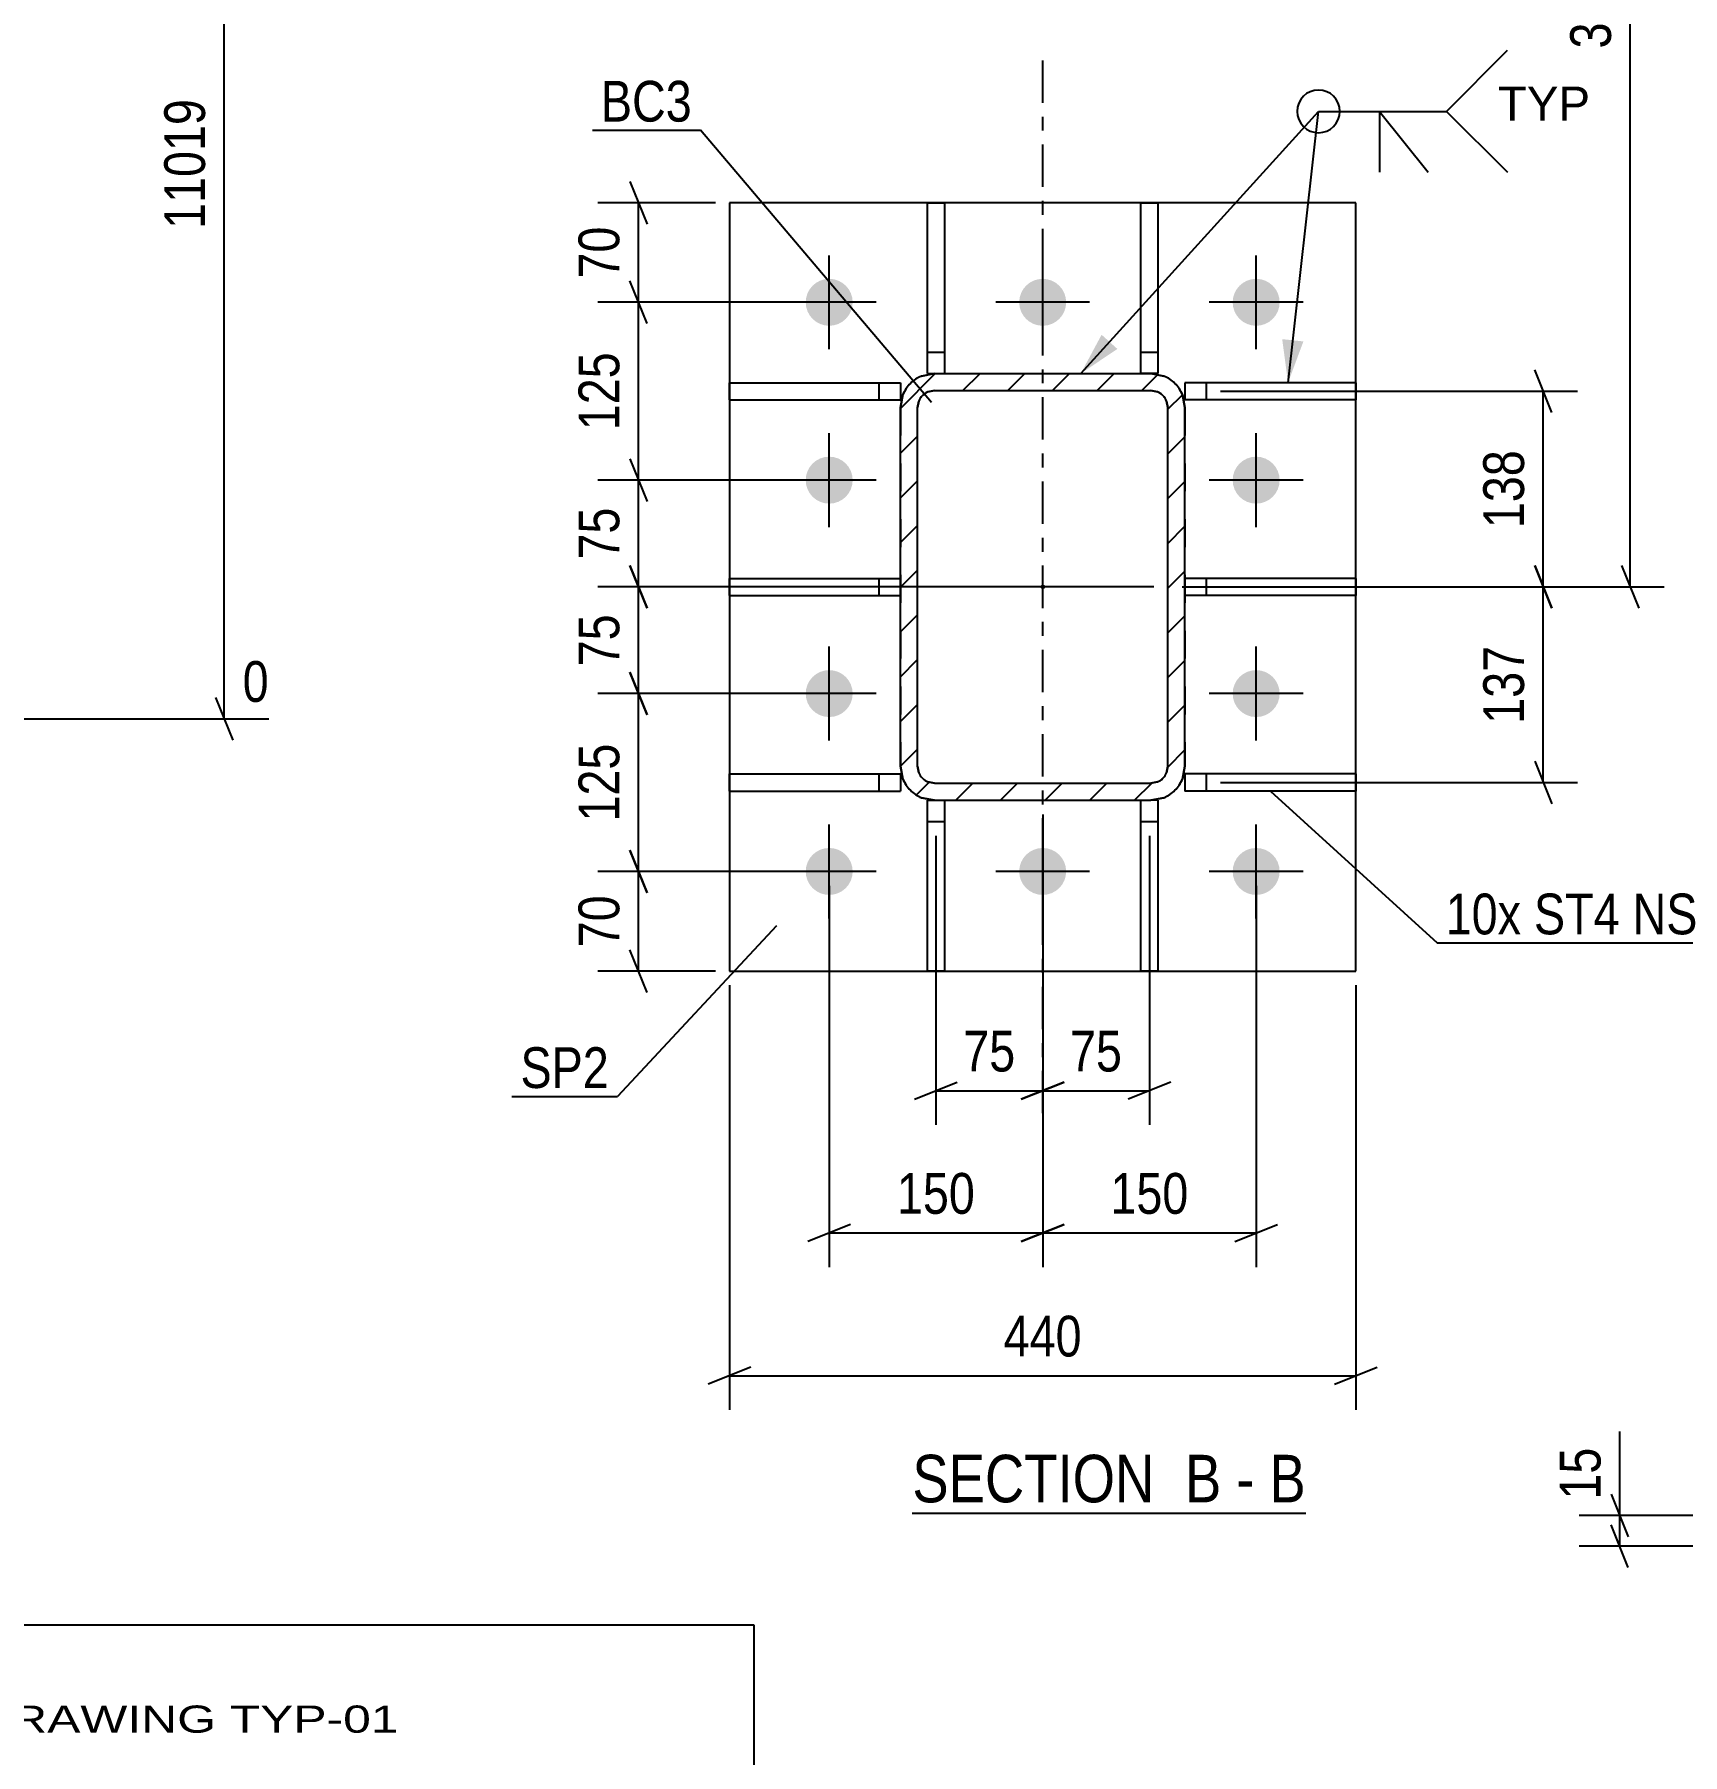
# Model space of a CAD drawing. Header units: millimetres. Extents: x 0 to 594, y 0 to 420.
# Drawn here: x 378.5 to 494.3, y 104.6 to 225.5 of the extents above; entities that cross this region are included whole.
import ezdxf

# ---------------------------------------------------------------- set-up
doc = ezdxf.new("R2010")
doc.units = ezdxf.units.MM
doc.linetypes.add('DXK_LINE_DOT2', pattern=[3.9198, 1.9599, -1.9599])
doc.linetypes.add('DXK_LINE_DOT3', pattern=[5.9187, 2.979, -0.9799, 0.9799, -0.9799])
doc.styles.add('Arial', font='arial.ttf', dxfattribs={"height": 0.2})
doc.styles.add('Arial Narrow', font='ARIALN.TTF', dxfattribs={"height": 0.2})

# ---------------------------------------------------------------- blocks, each defined once
blk = doc.blocks.new('Unknown-682013357-14 - 2981')
at = {"color": 6, "linetype": 'Continuous'}
blk.add_line((440.14, 121.6), (467.79, 121.6), dxfattribs=at)
at = {"color": 0, "linetype": 'Continuous'}
for points in [[(458.25, 122.35), (458.25, 125.85), (440.14, 125.85), (440.14, 122.35)], [(461.85, 122.35), (461.85, 125.85), (459.3, 125.85), (459.3, 122.35)], [(464.18, 122.35), (464.18, 125.85), (462.9, 125.85), (462.9, 122.35)], [(467.79, 122.35), (467.79, 125.85), (465.23, 125.85), (465.23, 122.35)]]:
    blk.add_wipeout(points, dxfattribs=at)
at = {"color": 7, "linetype": 'Continuous', "style": 'Arial Narrow'}
for s, p in [('SECTION ', (440.14, 122.35)), ('B', (459.3, 122.35)), ('B', (465.23, 122.35)), ('-', (462.9, 122.35))]:
    blk.add_text(s, height=3.34, dxfattribs=at).set_placement(p)
blk = doc.blocks.new('Part-682013357-2987 - 2981')
at = {"color": 2, "linetype": 'Continuous'}
for p, q in [((441.2, 201.69), (441.2, 213.69)), ((441.2, 213.69), (442.4, 213.69)), ((442.4, 213.69), (442.4, 201.69)), ((441.2, 201.69), (441.7, 201.69))]:
    blk.add_line(p, q, dxfattribs=at)
at = {"color": 7, "linetype": 'DXK_LINE_DOT2'}
for p, q in [((441.2, 203.19), (442.4, 203.19)), ((441.7, 201.69), (442.4, 201.69))]:
    blk.add_line(p, q, dxfattribs=at)
blk = doc.blocks.new('Part-682013357-2992 - 2981')
at = {"color": 2, "linetype": 'Continuous'}
for p, q in [((456.2, 201.69), (456.2, 213.69)), ((456.2, 213.69), (457.4, 213.69)), ((457.4, 213.69), (457.4, 201.69)), ((457.4, 201.69), (456.9, 201.69))]:
    blk.add_line(p, q, dxfattribs=at)
at = {"color": 7, "linetype": 'DXK_LINE_DOT2'}
for p, q in [((456.2, 203.19), (457.4, 203.19)), ((456.9, 201.69), (456.2, 201.69))]:
    blk.add_line(p, q, dxfattribs=at)
blk = doc.blocks.new('Part-682013357-2997 - 2981')
at = {"color": 2, "linetype": 'Continuous'}
for p, q in [((441.2, 171.69), (441.7, 171.69)), ((441.2, 159.69), (441.2, 171.69)), ((442.4, 171.69), (442.4, 159.69)), ((442.4, 159.69), (441.2, 159.69))]:
    blk.add_line(p, q, dxfattribs=at)
at = {"color": 7, "linetype": 'DXK_LINE_DOT2'}
for p, q in [((441.7, 171.69), (442.4, 171.69)), ((441.2, 170.19), (442.4, 170.19))]:
    blk.add_line(p, q, dxfattribs=at)
blk = doc.blocks.new('Part-682013357-3099 - 2981')
at = {"color": 2, "linetype": 'Continuous'}
for p, q in [((427.3, 186.09), (427.3, 187.29)), ((427.3, 187.29), (439.3, 187.29)), ((427.3, 186.09), (439.3, 186.09))]:
    blk.add_line(p, q, dxfattribs=at)
at = {"color": 7, "linetype": 'DXK_LINE_DOT2'}
for p, q in [((437.8, 186.09), (437.8, 187.29)), ((439.3, 187.29), (439.3, 186.09))]:
    blk.add_line(p, q, dxfattribs=at)
blk = doc.blocks.new('Part-682013357-3002 - 2981')
at = {"color": 2, "linetype": 'Continuous'}
for p, q in [((456.2, 159.69), (456.2, 171.69)), ((457.4, 171.69), (456.9, 171.69)), ((457.4, 171.69), (457.4, 159.69)), ((457.4, 159.69), (456.2, 159.69))]:
    blk.add_line(p, q, dxfattribs=at)
at = {"color": 7, "linetype": 'DXK_LINE_DOT2'}
for p, q in [((456.2, 171.69), (456.9, 171.69)), ((456.2, 170.19), (457.4, 170.19))]:
    blk.add_line(p, q, dxfattribs=at)
blk = doc.blocks.new('Part-682013357-3022 - 2981')
at = {"color": 7, "linetype": 'DXK_LINE_DOT3'}
blk.add_line((449.3, 149.69), (449.3, 223.69), dxfattribs=at)
at = {"color": 2, "linetype": 'Continuous'}
for p, q in [((427.3, 213.69), (427.3, 159.69)), ((471.3, 213.69), (427.3, 213.69)), ((471.3, 159.69), (471.3, 213.69)), ((427.3, 159.69), (471.3, 159.69))]:
    blk.add_line(p, q, dxfattribs=at)
blk = doc.blocks.new('Part-682013357-3029 - 2981')
at = {"linetype": 'Continuous'}
h = blk.add_hatch(dxfattribs=at)
h.set_pattern_fill('', scale=0.7, style=0, pattern_type=0)
h.set_pattern_definition([(45, (439.2985, 174.0882), (-1.57154, 1.57154), [])])
h.paths.add_polyline_path([(439.3, 199.29), (439.3, 174.09), (439.48, 173.17), (440, 172.39), (440.78, 171.87), (441.7, 171.69), (456.9, 171.69), (457.82, 171.87), (458.6, 172.39), (459.12, 173.17), (459.3, 174.09), (459.3, 199.29), (459.12, 200.21), (458.6, 200.99), (457.82, 201.51), (456.9, 201.69), (441.7, 201.69), (440.78, 201.51), (440, 200.99), (439.48, 200.21)])
h.paths.add_polyline_path([(440.85, 200.14), (441.24, 200.4), (441.7, 200.49), (456.9, 200.49), (457.36, 200.4), (457.75, 200.14), (458.01, 199.75), (458.1, 199.29), (458.1, 174.09), (458.01, 173.63), (457.75, 173.24), (457.36, 172.98), (456.9, 172.89), (441.7, 172.89), (441.24, 172.98), (440.85, 173.24), (440.59, 173.63), (440.5, 174.09), (440.5, 199.29), (440.59, 199.75)])
blk.add_hatch(color=246, dxfattribs=at).paths.add_polyline_path([(449.3, 186.59, -1), (449.3, 186.79, -1)])
at = {"color": 7, "linetype": 'DXK_LINE_DOT2'}
for p, q in [((440.78, 201.51), (441.7, 201.69)), ((441.7, 201.69), (456.9, 201.69)), ((456.9, 201.69), (457.82, 201.51)), ((439.3, 199.29), (439.48, 200.21)), ((440.59, 199.75), (440.5, 199.29)), ((441.7, 200.49), (441.24, 200.4)), ((441.7, 200.49), (456.9, 200.49)), ((457.36, 200.4), (456.9, 200.49)), ((458.1, 199.29), (458.01, 199.75)), ((459.12, 200.21), (459.3, 199.29)), ((439.3, 199.29), (439.3, 174.09)), ((440.5, 174.09), (440.5, 199.29)), ((458.1, 174.09), (458.1, 199.29)), ((459.3, 199.29), (459.3, 174.09)), ((439.48, 173.17), (439.3, 174.09)), ((440.5, 174.09), (440.59, 173.63)), ((441.24, 172.98), (441.7, 172.89)), ((441.7, 172.89), (456.9, 172.89)), ((456.9, 172.89), (457.36, 172.98)), ((458.01, 173.63), (458.1, 174.09)), ((459.3, 174.09), (459.12, 173.17)), ((441.7, 171.69), (440.78, 171.87)), ((441.7, 171.69), (456.9, 171.69)), ((457.82, 171.87), (456.9, 171.69))]:
    blk.add_line(p, q, dxfattribs=at)
at = {"color": 2, "linetype": 'Continuous'}
for p, q in [((441.7, 201.69), (440.78, 201.51)), ((441.7, 201.69), (456.9, 201.69)), ((457.82, 201.51), (456.9, 201.69)), ((439.48, 200.21), (439.3, 199.29)), ((440.5, 199.29), (440.59, 199.75)), ((441.24, 200.4), (441.7, 200.49)), ((441.7, 200.49), (456.9, 200.49)), ((456.9, 200.49), (457.36, 200.4)), ((458.01, 199.75), (458.1, 199.29)), ((459.3, 199.29), (459.12, 200.21)), ((439.3, 174.09), (439.3, 199.29)), ((440.5, 174.09), (440.5, 199.29)), ((458.1, 174.09), (458.1, 199.29)), ((459.3, 174.09), (459.3, 199.29)), ((439.3, 174.09), (439.48, 173.17)), ((440.59, 173.63), (440.5, 174.09)), ((441.7, 172.89), (441.24, 172.98)), ((441.7, 172.89), (456.9, 172.89)), ((457.36, 172.98), (456.9, 172.89)), ((458.1, 174.09), (458.01, 173.63)), ((459.12, 173.17), (459.3, 174.09)), ((440.78, 171.87), (441.7, 171.69)), ((441.7, 171.69), (456.9, 171.69)), ((456.9, 171.69), (457.82, 171.87))]:
    blk.add_line(p, q, dxfattribs=at)
at = {"color": 246, "linetype": 'DXK_LINE_DOT2'}
blk.add_line((449.3, 186.69), (449.3, 186.69), dxfattribs=at)
at = {"color": 246, "linetype": 'Continuous'}
blk.add_circle((449.3, 186.69), 0.1, dxfattribs=at)
at = {"color": 7, "linetype": 'DXK_LINE_DOT2'}
for centre, radius, start, end in [((441.7, 199.29), 2.4, 112.5, 157.5), ((456.9, 199.29), 2.4, 22.5, 67.5), ((441.7, 199.29), 1.2, 112.5, 157.5), ((456.9, 199.29), 1.2, 22.5, 67.5), ((441.7, 174.09), 2.4, 202.5, 247.5), ((441.7, 174.09), 1.2, 202.5, 247.5), ((456.9, 174.09), 1.2, 292.5, 337.5), ((456.9, 174.09), 2.4, 292.5, 337.5)]:
    blk.add_arc(centre, radius, start, end, dxfattribs=at)
at = {"color": 2, "linetype": 'Continuous'}
for centre, radius, start, end in [((441.7, 199.29), 2.4, 112.5, 157.5), ((456.9, 199.29), 2.4, 22.5, 67.5), ((441.7, 199.29), 1.2, 112.5, 157.5), ((456.9, 199.29), 1.2, 22.5, 67.5), ((441.7, 174.09), 2.4, 202.5, 247.5), ((441.7, 174.09), 1.2, 202.5, 247.5), ((456.9, 174.09), 1.2, 292.5, 337.5), ((456.9, 174.09), 2.4, 292.5, 337.5)]:
    blk.add_arc(centre, radius, start, end, dxfattribs=at)
blk = doc.blocks.new('Bolt-682013357-3136 - 2981')
at = {"linetype": 'Continuous'}
for points in [[(432.65, 206.69, -1), (435.95, 206.69, -1)], [(447.65, 206.69, -1), (450.95, 206.69, -1)], [(462.65, 206.69, -1), (465.95, 206.69, -1)], [(432.65, 194.19, -1), (435.95, 194.19, -1)], [(462.65, 194.19, -1), (465.95, 194.19, -1)], [(432.65, 179.19, -1), (435.95, 179.19, -1)], [(462.65, 179.19, -1), (465.95, 179.19, -1)], [(432.65, 166.69, -1), (435.95, 166.69, -1)], [(447.65, 166.69, -1), (450.95, 166.69, -1)], [(462.65, 166.69, -1), (465.95, 166.69, -1)]]:
    blk.add_hatch(color=1, dxfattribs=at).paths.add_polyline_path(points)
at = {"color": 1, "linetype": 'Continuous'}
for p, q in [((434.3, 203.39), (434.3, 209.99)), ((449.3, 203.39), (449.3, 209.99)), ((464.3, 203.39), (464.3, 209.99)), ((437.6, 206.69), (431, 206.69)), ((452.6, 206.69), (446, 206.69)), ((467.6, 206.69), (461, 206.69)), ((434.3, 190.89), (434.3, 197.49)), ((464.3, 190.89), (464.3, 197.49)), ((437.6, 194.19), (431, 194.19)), ((467.6, 194.19), (461, 194.19)), ((434.3, 175.89), (434.3, 182.49)), ((464.3, 175.89), (464.3, 182.49)), ((437.6, 179.19), (431, 179.19)), ((467.6, 179.19), (461, 179.19)), ((434.3, 163.39), (434.3, 169.99)), ((449.3, 163.39), (449.3, 169.99)), ((464.3, 163.39), (464.3, 169.99)), ((437.6, 166.69), (431, 166.69)), ((452.6, 166.69), (446, 166.69)), ((467.6, 166.69), (461, 166.69))]:
    blk.add_line(p, q, dxfattribs=at)
blk = doc.blocks.new('Part-682013357-3074 - 2981')
at = {"color": 2, "linetype": 'Continuous'}
for p, q in [((471.3, 173.54), (459.3, 173.54)), ((459.3, 173.54), (459.3, 172.34)), ((471.3, 173.54), (471.3, 172.34)), ((471.3, 172.34), (459.3, 172.34))]:
    blk.add_line(p, q, dxfattribs=at)
at = {"color": 7, "linetype": 'DXK_LINE_DOT2'}
blk.add_line((460.8, 172.34), (460.8, 173.54), dxfattribs=at)
blk = doc.blocks.new('Part-682013357-3079 - 2981')
at = {"color": 2, "linetype": 'Continuous'}
for p, q in [((471.3, 201.04), (459.3, 201.04)), ((459.3, 201.04), (459.3, 199.84)), ((471.3, 201.04), (471.3, 199.84)), ((471.3, 199.84), (459.3, 199.84))]:
    blk.add_line(p, q, dxfattribs=at)
at = {"color": 7, "linetype": 'DXK_LINE_DOT2'}
blk.add_line((460.8, 199.84), (460.8, 201.04), dxfattribs=at)
blk = doc.blocks.new('Part-682013357-3084 - 2981')
at = {"color": 2, "linetype": 'Continuous'}
for p, q in [((471.3, 187.29), (459.3, 187.29)), ((471.3, 187.29), (471.3, 186.09)), ((471.3, 186.09), (459.3, 186.09))]:
    blk.add_line(p, q, dxfattribs=at)
at = {"color": 7, "linetype": 'DXK_LINE_DOT2'}
for p, q in [((459.3, 187.29), (459.3, 186.09)), ((460.8, 186.09), (460.8, 187.29))]:
    blk.add_line(p, q, dxfattribs=at)
blk = doc.blocks.new('Part-682013357-3089 - 2981')
at = {"color": 2, "linetype": 'Continuous'}
for p, q in [((427.3, 172.34), (427.3, 173.54)), ((427.3, 173.54), (439.3, 173.54)), ((439.3, 173.54), (439.3, 172.34)), ((427.3, 172.34), (439.3, 172.34))]:
    blk.add_line(p, q, dxfattribs=at)
at = {"color": 7, "linetype": 'DXK_LINE_DOT2'}
blk.add_line((437.8, 172.34), (437.8, 173.54), dxfattribs=at)
blk = doc.blocks.new('Part-682013357-3094 - 2981')
at = {"color": 2, "linetype": 'Continuous'}
for p, q in [((427.3, 199.84), (427.3, 201.04)), ((427.3, 201.04), (439.3, 201.04)), ((439.3, 201.04), (439.3, 199.84)), ((427.3, 199.84), (439.3, 199.84))]:
    blk.add_line(p, q, dxfattribs=at)
at = {"color": 7, "linetype": 'DXK_LINE_DOT2'}
blk.add_line((437.8, 199.84), (437.8, 201.04), dxfattribs=at)
blk = doc.blocks.new('StraightDimension-682013357-3272 - 2981')
at = {"color": 7, "linetype": 'Continuous'}
for p, q in [((449.3, 170.69), (449.3, 148.88)), ((441.8, 169.19), (441.8, 148.88)), ((440.3, 150.68), (443.3, 151.88)), ((441.8, 151.28), (449.3, 151.28)), ((450.8, 151.88), (447.8, 150.68))]:
    blk.add_line(p, q, dxfattribs=at)
at = {"color": 0}
blk.add_wipeout([(447.98, 152.03), (447.98, 156.23), (443.12, 156.23), (443.12, 152.03)], dxfattribs=at)
at = {"color": 3, "style": 'Arial Narrow'}
blk.add_text('75', height=2.863, dxfattribs=at).set_placement((443.72, 152.63))
blk = doc.blocks.new('StraightDimension-682013357-19932 - 2981')
at = {"color": 7, "linetype": 'Continuous'}
for p, q in [((420.3, 195.69), (421.5, 192.69)), ((433.3, 194.19), (418.05, 194.19)), ((420.9, 186.69), (420.9, 194.19)), ((421.5, 185.19), (420.3, 188.19)), ((457.1, 186.69), (418.05, 186.69))]:
    blk.add_line(p, q, dxfattribs=at)
at = {"color": 0}
blk.add_wipeout([(420.15, 192.87), (415.95, 192.87), (415.95, 188.01), (420.15, 188.01)], dxfattribs=at)
at = {"color": 3, "style": 'Arial Narrow'}
blk.add_text('75', height=2.863, rotation=90.0002, dxfattribs=at).set_placement((419.55, 188.61))
blk = doc.blocks.new('StraightDimension-682013357-19931 - 2981')
at = {"color": 7, "linetype": 'Continuous'}
for p, q in [((421.5, 205.19), (420.3, 208.19)), ((433.3, 206.69), (418.05, 206.69)), ((420.9, 194.19), (420.9, 206.69)), ((420.3, 195.69), (421.5, 192.69)), ((433.3, 194.19), (418.05, 194.19))]:
    blk.add_line(p, q, dxfattribs=at)
at = {"color": 0}
blk.add_wipeout([(420.15, 203.78), (415.95, 203.78), (415.95, 197.1), (420.15, 197.1)], dxfattribs=at)
at = {"color": 3, "style": 'Arial Narrow'}
blk.add_text('125', height=2.863, rotation=90.0002, dxfattribs=at).set_placement((419.55, 197.7))
blk = doc.blocks.new('StraightDimension-682013357-3199 - 2981')
at = {"color": 7, "linetype": 'Continuous'}
for p, q in [((491.18, 268.19), (489.98, 271.19)), ((450.3, 269.69), (492.98, 269.69)), ((490.58, 186.69), (490.58, 269.69)), ((489.98, 188.19), (491.18, 185.19)), ((459.1, 186.69), (492.98, 186.69))]:
    blk.add_line(p, q, dxfattribs=at)
at = {"color": 0}
blk.add_wipeout([(489.83, 232.44), (485.63, 232.44), (485.63, 223.93), (489.83, 223.93)], dxfattribs=at)
at = {"color": 3, "style": 'Arial Narrow'}
blk.add_text('3190', height=2.863, rotation=90.0002, dxfattribs=at).set_placement((489.23, 224.53))
blk = doc.blocks.new('StraightDimension-682013357-19933 - 2981')
at = {"color": 7, "linetype": 'Continuous'}
for p, q in [((420.3, 188.19), (421.5, 185.19)), ((457.1, 186.69), (418.05, 186.69)), ((420.9, 179.19), (420.9, 186.69)), ((421.5, 177.69), (420.3, 180.69)), ((433.3, 179.19), (418.05, 179.19))]:
    blk.add_line(p, q, dxfattribs=at)
at = {"color": 0}
blk.add_wipeout([(420.15, 185.37), (415.95, 185.37), (415.95, 180.51), (420.15, 180.51)], dxfattribs=at)
at = {"color": 3, "style": 'Arial Narrow'}
blk.add_text('75', height=2.863, rotation=90.0002, dxfattribs=at).set_placement((419.55, 181.11))
blk = doc.blocks.new('StraightDimension-682013357-14763 - 2981')
at = {"color": 7, "linetype": 'Continuous'}
for p, q in [((485.07, 185.19), (483.87, 188.19)), ((472.3, 186.69), (486.87, 186.69)), ((484.47, 172.94), (484.47, 186.69)), ((483.87, 174.44), (485.07, 171.44)), ((461.8, 172.94), (486.87, 172.94))]:
    blk.add_line(p, q, dxfattribs=at)
at = {"color": 0}
blk.add_wipeout([(483.72, 183.16), (479.52, 183.16), (479.52, 176.47), (483.72, 176.47)], dxfattribs=at)
at = {"color": 3, "style": 'Arial Narrow'}
blk.add_text('137', height=2.863, rotation=90.0002, dxfattribs=at).set_placement((483.12, 177.07))
blk = doc.blocks.new('StraightDimension-682013357-19934 - 2981')
at = {"color": 7, "linetype": 'Continuous'}
for p, q in [((420.3, 180.69), (421.5, 177.69)), ((433.3, 179.19), (418.05, 179.19)), ((420.9, 166.69), (420.9, 179.19)), ((421.5, 165.19), (420.3, 168.19)), ((433.3, 166.69), (418.05, 166.69))]:
    blk.add_line(p, q, dxfattribs=at)
at = {"color": 0}
blk.add_wipeout([(420.15, 176.28), (415.95, 176.28), (415.95, 169.6), (420.15, 169.6)], dxfattribs=at)
at = {"color": 3, "style": 'Arial Narrow'}
blk.add_text('125', height=2.863, rotation=90.0002, dxfattribs=at).set_placement((419.55, 170.2))
blk = doc.blocks.new('StraightDimension-682013357-3277 - 2981')
at = {"color": 7, "linetype": 'Continuous'}
for p, q in [((449.3, 170.69), (449.3, 148.88)), ((456.8, 169.19), (456.8, 148.88)), ((447.8, 150.68), (450.8, 151.88)), ((449.3, 151.28), (456.8, 151.28)), ((458.3, 151.88), (455.3, 150.68))]:
    blk.add_line(p, q, dxfattribs=at)
at = {"color": 0}
blk.add_wipeout([(455.48, 152.03), (455.48, 156.23), (450.62, 156.23), (450.62, 152.03)], dxfattribs=at)
at = {"color": 3, "style": 'Arial Narrow'}
blk.add_text('75', height=2.863, dxfattribs=at).set_placement((451.22, 152.63))
blk = doc.blocks.new('StraightDimension-682013357-3385 - 2981')
at = {"color": 7, "linetype": 'Continuous'}
for p, q in [((427.3, 158.69), (427.3, 128.85)), ((471.3, 158.69), (471.3, 128.85)), ((428.8, 131.85), (425.8, 130.65)), ((469.8, 130.65), (472.8, 131.85)), ((427.3, 131.25), (471.3, 131.25))]:
    blk.add_line(p, q, dxfattribs=at)
at = {"color": 0}
blk.add_wipeout([(452.64, 132), (452.64, 136.2), (445.96, 136.2), (445.96, 132)], dxfattribs=at)
at = {"color": 3, "style": 'Arial Narrow'}
blk.add_text('440', height=2.863, dxfattribs=at).set_placement((446.56, 132.6))
blk = doc.blocks.new('StraightDimension-682013357-14762 - 2981')
at = {"color": 7, "linetype": 'Continuous'}
for p, q in [((485.07, 198.94), (483.87, 201.94)), ((461.8, 200.44), (486.87, 200.44)), ((484.47, 186.69), (484.47, 200.44)), ((483.87, 188.19), (485.07, 185.19)), ((472.3, 186.69), (486.87, 186.69))]:
    blk.add_line(p, q, dxfattribs=at)
at = {"color": 0}
blk.add_wipeout([(483.72, 196.91), (479.52, 196.91), (479.52, 190.22), (483.72, 190.22)], dxfattribs=at)
at = {"color": 3, "style": 'Arial Narrow'}
blk.add_text('138', height=2.863, rotation=90.0002, dxfattribs=at).set_placement((483.12, 190.82))
blk = doc.blocks.new('StraightDimension-682013357-19845 - 2981')
at = {"color": 7, "linetype": 'Continuous'}
for p, q in [((434.3, 165.69), (434.3, 138.88)), ((449.3, 165.69), (449.3, 138.88)), ((435.8, 141.88), (432.8, 140.68)), ((447.8, 140.68), (450.8, 141.88)), ((434.3, 141.28), (449.3, 141.28))]:
    blk.add_line(p, q, dxfattribs=at)
at = {"color": 0}
blk.add_wipeout([(445.14, 142.03), (445.14, 146.23), (438.46, 146.23), (438.46, 142.03)], dxfattribs=at)
at = {"color": 3, "style": 'Arial Narrow'}
blk.add_text('150', height=2.863, dxfattribs=at).set_placement((439.06, 142.63))
blk = doc.blocks.new('StraightDimension-682013357-19847 - 2981')
at = {"color": 7, "linetype": 'Continuous'}
for p, q in [((449.3, 165.69), (449.3, 138.88)), ((464.3, 165.69), (464.3, 138.88)), ((450.8, 141.88), (447.8, 140.68)), ((462.8, 140.68), (465.8, 141.88)), ((449.3, 141.28), (464.3, 141.28))]:
    blk.add_line(p, q, dxfattribs=at)
at = {"color": 0}
blk.add_wipeout([(460.14, 142.03), (460.14, 146.23), (453.46, 146.23), (453.46, 142.03)], dxfattribs=at)
at = {"color": 3, "style": 'Arial Narrow'}
blk.add_text('150', height=2.863, dxfattribs=at).set_placement((454.06, 142.63))
blk = doc.blocks.new('StraightDimension-682013357-19930 - 2981')
at = {"color": 7, "linetype": 'Continuous'}
for p, q in [((420.3, 215.19), (421.5, 212.19)), ((426.3, 213.69), (418.05, 213.69)), ((420.9, 206.69), (420.9, 213.69)), ((421.5, 205.19), (420.3, 208.19)), ((433.3, 206.69), (418.05, 206.69))]:
    blk.add_line(p, q, dxfattribs=at)
at = {"color": 0}
blk.add_wipeout([(420.15, 212.62), (415.95, 212.62), (415.95, 207.76), (420.15, 207.76)], dxfattribs=at)
at = {"color": 3, "style": 'Arial Narrow'}
blk.add_text('70', height=2.863, rotation=90.0002, dxfattribs=at).set_placement((419.55, 208.36))
blk = doc.blocks.new('StraightDimension-682013357-19935 - 2981')
at = {"color": 7, "linetype": 'Continuous'}
for p, q in [((420.3, 168.19), (421.5, 165.19)), ((433.3, 166.69), (418.05, 166.69)), ((420.9, 159.69), (420.9, 166.69)), ((421.5, 158.19), (420.3, 161.19)), ((426.3, 159.69), (418.05, 159.69))]:
    blk.add_line(p, q, dxfattribs=at)
at = {"color": 0}
blk.add_wipeout([(420.15, 165.62), (415.95, 165.62), (415.95, 160.76), (420.15, 160.76)], dxfattribs=at)
at = {"color": 3, "style": 'Arial Narrow'}
blk.add_text('70', height=2.863, rotation=90.0002, dxfattribs=at).set_placement((419.55, 161.36))
blk = doc.blocks.new('StraightDimension-682013357-21713 - 2008')
at = {"color": 7, "linetype": 'Continuous'}
for p, q in [((392.39, 253.93), (391.19, 256.93)), ((367.06, 255.43), (402.23, 255.43)), ((391.79, 177.41), (391.79, 255.43)), ((391.19, 178.91), (392.39, 175.91)), ((353.87, 177.41), (394.92, 177.41))]:
    blk.add_line(p, q, dxfattribs=at)
at = {"color": 0}
blk.add_wipeout([(391.04, 221.59), (386.84, 221.59), (386.84, 211.25), (391.04, 211.25)], dxfattribs=at)
at = {"color": 3, "style": 'Arial Narrow'}
blk.add_text('11019', height=2.863, rotation=90.0002, dxfattribs=at).set_placement((390.44, 211.85))
at = {"color": 0, "linetype": 'Continuous'}
for points in [[(402.83, 256.03), (402.83, 260.23), (392.49, 260.23), (392.49, 256.03)], [(395.52, 178.01), (395.52, 182.21), (392.49, 182.21), (392.49, 178.01)]]:
    blk.add_wipeout(points, dxfattribs=at)
at = {"color": 3, "linetype": 'Continuous', "style": 'Arial Narrow'}
for s, height, p in [('11019', 2.863, (393.09, 256.63)), ('0', 2.86, (393.09, 178.61))]:
    blk.add_text(s, height=height, dxfattribs=at).set_placement(p)
blk = doc.blocks.new('StraightDimension-682013357-2462 - 2432')
at = {"color": 7, "linetype": 'Continuous'}
for p, q in [((489.85, 121.42), (489.85, 127.33)), ((489.85, 121.42), (489.85, 127.33)), ((489.25, 122.92), (490.45, 119.92)), ((496.05, 121.42), (487, 121.42)), ((489.85, 119.28), (489.85, 121.42)), ((490.45, 117.78), (489.25, 120.78)), ((498.19, 119.28), (487, 119.28))]:
    blk.add_line(p, q, dxfattribs=at)
at = {"color": 0}
blk.add_wipeout([(489.1, 126.8), (484.9, 126.8), (484.9, 121.94), (489.1, 121.94)], dxfattribs=at)
at = {"color": 3, "style": 'Arial Narrow'}
blk.add_text('15', height=2.863, rotation=90.0002, dxfattribs=at).set_placement((488.5, 122.54))
blk = doc.blocks.new('Unknown-682013357-23372 - 22569')
at = {"color": 7, "linetype": 'Continuous'}
for p, q in [((269, 113.75), (429, 113.75)), ((269, 102.5), (269, 113.75)), ((429, 113.75), (429, 102.5)), ((269, 102.5), (429, 102.5)), ((269, 102.5), (269, 97.5)), ((429, 102.5), (429, 97.5)), ((269, 97.5), (429, 97.5)), ((269, 97.5), (269, 92.5)), ((293, 97.5), (293, 92.5)), ((328.5, 97.5), (328.5, 92.5)), ((354.5, 97.5), (354.5, 92.5)), ((367.5, 97.5), (367.5, 92.5)), ((385, 97.5), (385, 92.5)), ((407, 97.5), (407, 92.5)), ((429, 97.5), (429, 92.5)), ((269, 92.5), (429, 92.5)), ((269, 92.45), (269, 87.05)), ((269, 92.45), (429, 92.45)), ((293, 92.5), (293, 87)), ((328.5, 92.5), (328.5, 87)), ((354.5, 92.5), (354.5, 87)), ((367.5, 92.5), (367.5, 87)), ((385, 92.5), (385, 87)), ((407, 92.5), (407, 87)), ((429, 92.45), (429, 87.05)), ((269, 87.05), (429, 87.05)), ((269, 86.95), (269, 81.55)), ((269, 86.95), (429, 86.95)), ((293, 87), (293, 81.5)), ((328.5, 87), (328.5, 81.5)), ((354.5, 87), (354.5, 81.5)), ((367.5, 87), (367.5, 81.5)), ((385, 87), (385, 81.5)), ((407, 87), (407, 81.5)), ((429, 86.95), (429, 81.55)), ((269, 81.55), (429, 81.55)), ((269, 81.45), (269, 76.05)), ((269, 81.45), (429, 81.45)), ((293, 81.5), (293, 76)), ((328.5, 81.5), (328.5, 76)), ((354.5, 81.5), (354.5, 76)), ((367.5, 81.5), (367.5, 76)), ((385, 81.5), (385, 76)), ((407, 81.5), (407, 76)), ((429, 81.45), (429, 76.05)), ((269, 76.05), (429, 76.05)), ((269, 75.95), (269, 70.55)), ((269, 75.95), (429, 75.95)), ((293, 76), (293, 70.5)), ((328.5, 76), (328.5, 70.5)), ((354.5, 76), (354.5, 70.5)), ((367.5, 76), (367.5, 70.5)), ((385, 76), (385, 70.5)), ((407, 76), (407, 70.5)), ((429, 75.95), (429, 70.55)), ((269, 70.55), (429, 70.55)), ((269, 70.45), (269, 65.05)), ((269, 70.45), (429, 70.45)), ((293, 70.5), (293, 65)), ((328.5, 70.5), (328.5, 65)), ((354.5, 70.5), (354.5, 65)), ((367.5, 70.5), (367.5, 65)), ((385, 70.5), (385, 65)), ((407, 70.5), (407, 65)), ((429, 70.45), (429, 65.05)), ((269, 65.05), (429, 65.05)), ((269, 64.95), (269, 59.55)), ((269, 64.95), (429, 64.95)), ((293, 65), (293, 59.5)), ((328.5, 65), (328.5, 59.5)), ((354.5, 65), (354.5, 59.5)), ((367.5, 65), (367.5, 59.5)), ((385, 65), (385, 59.5)), ((407, 65), (407, 59.5)), ((429, 64.95), (429, 59.55)), ((269, 59.55), (429, 59.55)), ((269, 59.45), (269, 54.05)), ((269, 59.45), (429, 59.45)), ((293, 59.5), (293, 54)), ((328.5, 59.5), (328.5, 54)), ((354.5, 59.5), (354.5, 54)), ((367.5, 59.5), (367.5, 54)), ((385, 59.5), (385, 54)), ((407, 59.5), (407, 54)), ((429, 59.45), (429, 54.05)), ((269, 54.05), (429, 54.05)), ((269, 53.95), (269, 48.55)), ((269, 53.95), (429, 53.95)), ((293, 54), (293, 48.5)), ((328.5, 54), (328.5, 48.5)), ((354.5, 54), (354.5, 48.5)), ((367.5, 54), (367.5, 48.5)), ((385, 54), (385, 48.5)), ((407, 54), (407, 48.5)), ((429, 53.95), (429, 48.55)), ((269, 48.55), (429, 48.55)), ((269, 48.45), (269, 43.05)), ((269, 48.45), (429, 48.45)), ((293, 48.5), (293, 43)), ((328.5, 48.5), (328.5, 43)), ((354.5, 48.5), (354.5, 43)), ((367.5, 48.5), (367.5, 43)), ((385, 48.5), (385, 43)), ((407, 48.5), (407, 43)), ((429, 48.45), (429, 43.05)), ((269, 43.05), (429, 43.05)), ((269, 42.95), (269, 37.55)), ((269, 42.95), (429, 42.95)), ((293, 43), (293, 37.5)), ((328.5, 43), (328.5, 37.5)), ((354.5, 43), (354.5, 37.5)), ((367.5, 43), (367.5, 37.5)), ((385, 43), (385, 37.5)), ((407, 43), (407, 37.5)), ((429, 42.95), (429, 37.55)), ((269, 37.55), (429, 37.55)), ((293, 37.5), (293, 32)), ((328.5, 37.5), (328.5, 32)), ((354.5, 37.5), (354.5, 32)), ((367.5, 37.5), (367.5, 32)), ((385, 37.5), (385, 32)), ((407, 37.5), (407, 32)), ((269, 37.45), (269, 32.05)), ((269, 37.45), (429, 37.45)), ((429, 37.45), (429, 32.05)), ((269, 32.05), (429, 32.05)), ((269, 31.95), (269, 26.55)), ((269, 31.95), (429, 31.95)), ((293, 32), (293, 26.5)), ((328.5, 32), (328.5, 26.5)), ((354.5, 32), (354.5, 26.5)), ((367.5, 32), (367.5, 26.5)), ((385, 32), (385, 26.5)), ((407, 32), (407, 26.5)), ((429, 31.95), (429, 26.55)), ((269, 26.55), (429, 26.55)), ((269, 26.45), (269, 21.05)), ((269, 26.45), (429, 26.45)), ((293, 26.5), (293, 21)), ((328.5, 26.5), (328.5, 21)), ((354.5, 26.5), (354.5, 21)), ((367.5, 26.5), (367.5, 21)), ((385, 26.5), (385, 21)), ((407, 26.5), (407, 21)), ((429, 26.45), (429, 21.05)), ((269, 21.05), (429, 21.05)), ((269, 20.95), (269, 15.55)), ((269, 20.95), (429, 20.95)), ((293, 21), (293, 15.5)), ((328.5, 21), (328.5, 15.5)), ((354.5, 21), (354.5, 15.5)), ((367.5, 21), (367.5, 15.5)), ((385, 21), (385, 15.5)), ((407, 21), (407, 15.5)), ((429, 20.95), (429, 15.55)), ((269, 15.55), (429, 15.55)), ((269, 15.45), (269, 10.05)), ((269, 15.45), (429, 15.45)), ((293, 15.5), (293, 10)), ((328.5, 15.5), (328.5, 10)), ((354.5, 15.5), (354.5, 10)), ((367.5, 15.5), (367.5, 10)), ((385, 15.5), (385, 10)), ((407, 15.5), (407, 10)), ((429, 15.45), (429, 10.05)), ((269, 10.05), (429, 10.05)), ((269, 10), (429, 10)), ((269, 10), (269, 5)), ((385, 10), (385, 5)), ((407, 10), (407, 5)), ((429, 10), (429, 5)), ((269, 5), (429, 5))]:
    blk.add_line(p, q, dxfattribs=at)
at = {"color": 7, "style": 'Arial Narrow'}
for s, height, width, p in [('GENERAL NOTES & WELD DETAILS :', 2.8633, 1.4, (270.15, 106.06)), ('REFER TYP DRAWING TYP-01', 1.9089, 1.6, (353.7, 106.16)), ("MATERIAL LIST FOR ASSEMBLY MK'D", 1.9089, 1.6, (270.15, 98.56)), ('C11', 1.909, 1.794707, (365.2, 98.47)), ('1', 1.91, 1.794707, (391.08, 98.56)), ('No. Required', 1.9089, 1.6, (400.41, 98.56)), ('Mark', 1.909, 1.7, (270.34, 93.5)), ('Profile', 1.909, 1.7, (303.41, 93.5)), ('Material', 1.909, 1.7, (333.54, 93.56)), ('Length', 1.909, 1.7, (369, 93.56)), ('Weight', 1.909, 1.7, (411, 93.56)), ('No.', 1.909, 1.7, (358.5, 93.56)), ('Area', 1.909, 1.7, (391.5, 93.56))]:
    blk.add_text(s, height=height, dxfattribs=dict(at, width=width)).set_placement(p)
at = {"color": 7, "linetype": 'Continuous', "style": 'Arial Narrow'}
for s, height, width, p in [('C11', 1.909, 1.794707, (270.5, 88.06)), ('SHS500*20', 1.909, 1.794707, (295, 88.06)), ('E350', 1.909, 1.794707, (334.74, 88.06)), ('1', 1.91, 1.794707, (358.86, 88.06)), ('14537', 1.909, 1.794707, (369.4, 88.06)), ('29.1', 1.909, 1.794707, (393.13, 88.06)), ('4382.0', 1.909, 1.794707, (409.77, 88.06)), ('BP6', 1.909, 1.794707, (270.5, 82.56)), ('PL25*800', 1.909, 1.794707, (295, 82.56)), ('E350', 1.909, 1.794707, (334.74, 82.56)), ('1', 1.91, 1.794707, (358.86, 82.56)), ('800', 1.909, 1.794707, (373.77, 82.56)), ('1.3', 1.909, 1.794707, (395.32, 82.56)), ('116.8', 1.909, 1.794707, (411.96, 82.56)), ('SP2', 1.909, 1.794707, (270.5, 77.06)), ('PL25*440', 1.909, 1.794707, (295, 77.06)), ('E350', 1.909, 1.794707, (334.74, 77.06)), ('2', 1.91, 1.794707, (358.86, 77.06)), ('540', 1.909, 1.794707, (373.77, 77.06)), ('0.5', 1.909, 1.794707, (395.32, 77.06)), ('93.3', 1.909, 1.794707, (414.14, 77.06)), ('BC3', 1.909, 1.794707, (270.5, 71.56)), ('RHS300*200*12', 1.9089, 1.794707, (295, 71.56)), ('E350', 1.909, 1.794707, (334.74, 71.56)), ('2', 1.91, 1.794707, (358.86, 71.56)), ('475', 1.909, 1.794707, (373.77, 71.56)), ('0.5', 1.909, 1.794707, (395.32, 71.56)), ('85.2', 1.909, 1.794707, (414.14, 71.56)), ('TC3', 1.909, 1.794707, (270.5, 66.06)), ('RHS300*200*12', 1.9089, 1.794707, (295, 66.06)), ('E350', 1.909, 1.794707, (334.74, 66.06)), ('2', 1.91, 1.794707, (358.86, 66.06)), ('475', 1.909, 1.794707, (373.77, 66.06)), ('0.5', 1.909, 1.794707, (395.32, 66.06)), ('85.2', 1.909, 1.794707, (414.14, 66.06)), ('SP4', 1.909, 1.794707, (270.5, 60.56)), ('PL16*325', 1.909, 1.794707, (295, 60.56)), ('E350', 1.909, 1.794707, (334.74, 60.56)), ('4', 1.91, 1.794707, (358.86, 60.56)), ('325', 1.909, 1.794707, (373.77, 60.56)), ('0.2', 1.909, 1.794707, (395.32, 60.56)), ('53.1', 1.909, 1.794707, (414.14, 60.56)), ('SP1', 1.909, 1.794707, (270.5, 55.06)), ('PL25*300', 1.909, 1.794707, (295, 55.06)), ('E350', 1.909, 1.794707, (334.74, 55.06)), ('2', 1.91, 1.794707, (358.86, 55.06)), ('440', 1.909, 1.794707, (373.77, 55.06)), ('0.3', 1.909, 1.794707, (395.32, 55.06)), ('51.8', 1.909, 1.794707, (414.14, 55.06)), ('ST56', 1.909, 1.794707, (270.5, 49.56)), ('PL25*150', 1.909, 1.794707, (295, 49.56)), ('E350', 1.909, 1.794707, (334.74, 49.56)), ('8', 1.91, 1.794707, (358.86, 49.56)), ('150', 1.909, 1.794707, (373.77, 49.56)), ('0.0', 1.909, 1.794707, (395.32, 49.56)), ('21.7', 1.909, 1.794707, (414.14, 49.56)), ('ST4', 1.909, 1.794707, (270.5, 44.06)), ('PL12*120', 1.909, 1.794707, (295, 44.06)), ('E350', 1.909, 1.794707, (334.74, 44.06)), ('32', 1.909, 1.794707, (357.76, 44.06)), ('120', 1.909, 1.794707, (373.77, 44.06)), ('0.0', 1.909, 1.794707, (395.32, 44.06)), ('21.4', 1.909, 1.794707, (414.14, 44.06)), ('BC35', 1.909, 1.794707, (270.5, 38.56)), ('SHS132*6', 1.909, 1.794707, (295, 38.56)), ('E350', 1.909, 1.794707, (334.74, 38.56)), ('2', 1.91, 1.794707, (358.86, 38.56)), ('300', 1.909, 1.794707, (373.77, 38.56)), ('0.1', 1.909, 1.794707, (395.32, 38.56)), ('13.1', 1.909, 1.794707, (414.14, 38.56)), ('PL87', 1.909, 1.794707, (270.5, 33.06)), ('PL6*490', 1.909, 1.794707, (295, 33.06)), ('E350', 1.909, 1.794707, (334.74, 33.06)), ('1', 1.91, 1.794707, (358.86, 33.06)), ('490', 1.909, 1.794707, (373.77, 33.06)), ('0.5', 1.909, 1.794707, (395.32, 33.06)), ('11.3', 1.909, 1.794707, (414.14, 33.06)), ('TC45', 1.909, 1.794707, (270.5, 27.56)), ('SHS100*6', 1.909, 1.794707, (295, 27.56)), ('E350', 1.909, 1.794707, (334.74, 27.56)), ('2', 1.91, 1.794707, (358.86, 27.56)), ('300', 1.909, 1.794707, (373.77, 27.56)), ('0.1', 1.909, 1.794707, (395.32, 27.56)), ('10.0', 1.909, 1.794707, (414.14, 27.56)), ('M1551', 1.909, 1.794707, (270.5, 22.06)), ('RHS100*100*6', 1.9089, 1.794707, (295, 22.06)), ('E350', 1.909, 1.794707, (334.74, 22.06)), ('1', 1.91, 1.794707, (358.86, 22.06)), ('500', 1.909, 1.794707, (373.77, 22.06)), ('0.2', 1.909, 1.794707, (395.32, 22.06)), ('8.9', 1.909, 1.794707, (416.33, 22.06)), ('M1469', 1.909, 1.794707, (270.5, 16.56)), ('RHS100*100*6', 1.9089, 1.794707, (295, 16.56)), ('E350', 1.909, 1.794707, (334.74, 16.56)), ('2', 1.91, 1.794707, (358.86, 16.56)), ('128', 1.909, 1.794707, (373.77, 16.56)), ('0.0', 1.909, 1.794707, (395.32, 16.56)), ('3.9', 1.909, 1.794707, (416.33, 16.56)), ('PL773', 1.909, 1.794707, (270.5, 11.06)), ('PL6*88', 1.909, 1.794707, (295, 11.06)), ('E350', 1.909, 1.794707, (334.74, 11.06)), ('2', 1.91, 1.794707, (358.86, 11.06)), ('88', 1.909, 1.794707, (375.96, 11.06)), ('0.0', 1.909, 1.794707, (395.32, 11.06)), ('0.7', 1.909, 1.794707, (416.33, 11.06)), ('Total', 1.909, 1.7, (371.33, 6.5)), ('37.2', 1.909, 1.794707, (392.64, 6.5)), ('4958.3', 1.909, 1.794707, (409.77, 6.5))]:
    blk.add_text(s, height=height, dxfattribs=dict(at, width=width)).set_placement(p)
blk = doc.blocks.new('Mark-682013357-3018 - 2981')
at = {"color": 0}
blk.add_wipeout([(418.82, 151.47), (418.82, 154.47), (412.61, 154.47), (412.61, 151.47)], dxfattribs=at)
blk.add_wipeout([(418.82, 151.47), (418.82, 154.47), (412.61, 154.47), (412.61, 151.47)], dxfattribs=at)
at = {"color": 30, "linetype": 'Continuous'}
for p in [(430.59, 162.86), (412.01, 150.87)]:
    blk.add_line(p, (419.42, 150.87), dxfattribs=at)
at = {"color": 3, "style": 'Arial Narrow'}
blk.add_text('SP2', height=2.863, dxfattribs=at).set_placement((412.61, 151.47))
blk = doc.blocks.new('Mark-682013357-3025 - 2981')
at = {"color": 0}
blk.add_wipeout([(424.66, 219.39), (424.66, 222.39), (418.26, 222.39), (418.26, 219.39)], dxfattribs=at)
blk.add_wipeout([(424.66, 219.39), (424.66, 222.39), (418.26, 222.39), (418.26, 219.39)], dxfattribs=at)
at = {"color": 30, "linetype": 'Continuous'}
for p in [(417.66, 218.79), (441.48, 199.65)]:
    blk.add_line(p, (425.26, 218.79), dxfattribs=at)
at = {"color": 3, "style": 'Arial Narrow'}
blk.add_text('BC3', height=2.863, dxfattribs=at).set_placement((418.26, 219.39))
blk = doc.blocks.new('MarkSet-682013357-3417 - 2981')
at = {"color": 0}
for points in [[(482.92, 162.27), (482.92, 165.27), (477.62, 165.27), (477.62, 162.27)], [(489.85, 162.27), (489.85, 165.27), (483.82, 165.27), (483.82, 162.27)], [(495.31, 162.27), (495.31, 165.27), (490.75, 165.27), (490.75, 162.27)]]:
    blk.add_wipeout(points, dxfattribs=at)
for points in [[(482.92, 162.27), (482.92, 165.27), (477.62, 165.27), (477.62, 162.27)], [(489.85, 162.27), (489.85, 165.27), (483.82, 165.27), (483.82, 162.27)], [(495.31, 162.27), (495.31, 165.27), (490.75, 165.27), (490.75, 162.27)]]:
    blk.add_wipeout(points, dxfattribs=at)
at = {"color": 30, "linetype": 'Continuous'}
for p, q in [((465.3, 172.34), (477.02, 161.67)), ((477.02, 161.67), (495.91, 161.67))]:
    blk.add_line(p, q, dxfattribs=at)
at = {"color": 3, "style": 'Arial Narrow'}
for s, p in [('10x', (477.62, 162.27)), ('ST4', (483.82, 162.27)), ('NS', (490.75, 162.27))]:
    blk.add_text(s, height=2.863, dxfattribs=at).set_placement(p)
blk = doc.blocks.new('WeldMark-682013357-12190 - 2981')
at = {"linetype": 'Continuous'}
for points in [[(454.55, 203.41), (451.98, 201.69), (453.44, 204.41)], [(467.62, 203.94), (466.54, 201.04), (466.13, 204.1)]]:
    blk.add_hatch(color=30, dxfattribs=at).paths.add_polyline_path(points)
at = {"color": 30, "linetype": 'Continuous'}
for p, q in [((451.98, 201.69), (468.68, 220.11)), ((466.54, 201.04), (468.68, 220.11)), ((468.68, 220.11), (477.68, 220.11))]:
    blk.add_line(p, q, dxfattribs=at)
at = {"color": 3, "linetype": 'Continuous'}
for q in [(476.39, 215.83), (472.97, 215.83)]:
    blk.add_line((472.97, 220.11), q, dxfattribs=at)
for start, end in [(90, 270), (270, 90)]:
    blk.add_arc((468.68, 220.11), 1.5, start, end, dxfattribs=at)
at = {"color": 0, "linetype": 'Continuous'}
blk.add_wipeout([(487.76, 219.46), (487.76, 221.96), (481.28, 221.96), (481.28, 219.46)], dxfattribs=at)
blk.add_wipeout([(487.76, 219.46), (487.76, 221.96), (481.28, 221.96), (481.28, 219.46)], dxfattribs=at)
at = {"color": 3, "linetype": 'Continuous'}
for q in [(481.97, 224.4), (481.97, 215.83)]:
    blk.add_line((477.68, 220.11), q, dxfattribs=at)
at = {"color": 3, "linetype": 'Continuous', "style": 'Arial'}
blk.add_text('TYP', height=2.388, dxfattribs=at).set_placement((481.28, 219.46))

msp = doc.modelspace()

# ---------------------------------------------------------------- block references
for name in ['StraightDimension-682013357-21713 - 2008', 'Part-682013357-3022 - 2981', 'Part-682013357-2987 - 2981', 'Part-682013357-2992 - 2981', 'Bolt-682013357-3136 - 2981', 'Part-682013357-3094 - 2981', 'Part-682013357-3029 - 2981', 'Part-682013357-3079 - 2981', 'Part-682013357-3099 - 2981', 'Part-682013357-3084 - 2981', 'Part-682013357-3089 - 2981', 'Part-682013357-3074 - 2981', 'Part-682013357-2997 - 2981', 'Part-682013357-3002 - 2981', 'StraightDimension-682013357-2462 - 2432', 'Unknown-682013357-14 - 2981', 'Unknown-682013357-23372 - 22569']:
    msp.add_blockref(name, (0, 0))

# ---------------------------------------------------------------- next in the draw order: block references
for name in ['StraightDimension-682013357-19932 - 2981', 'StraightDimension-682013357-3272 - 2981']:
    msp.add_blockref(name, (0, 0))

# ---------------------------------------------------------------- next in the draw order: block references
for name in ['StraightDimension-682013357-3199 - 2981', 'StraightDimension-682013357-19931 - 2981', 'StraightDimension-682013357-3277 - 2981']:
    msp.add_blockref(name, (0, 0))

# ---------------------------------------------------------------- next in the draw order: block references
for name in ['StraightDimension-682013357-19930 - 2981', 'StraightDimension-682013357-19933 - 2981', 'StraightDimension-682013357-14763 - 2981', 'StraightDimension-682013357-3385 - 2981']:
    msp.add_blockref(name, (0, 0))

# ---------------------------------------------------------------- next in the draw order: block references
for name in ['Mark-682013357-3025 - 2981', 'StraightDimension-682013357-14762 - 2981', 'StraightDimension-682013357-19934 - 2981']:
    msp.add_blockref(name, (0, 0))

# ---------------------------------------------------------------- next in the draw order: block references
for name in ['WeldMark-682013357-12190 - 2981', 'StraightDimension-682013357-19845 - 2981']:
    msp.add_blockref(name, (0, 0))

# ---------------------------------------------------------------- next in the draw order: block references
for name in ['StraightDimension-682013357-19935 - 2981', 'StraightDimension-682013357-19847 - 2981']:
    msp.add_blockref(name, (0, 0))

# ---------------------------------------------------------------- next in the draw order: block references
for name in ['MarkSet-682013357-3417 - 2981', 'Mark-682013357-3018 - 2981']:
    msp.add_blockref(name, (0, 0))

doc.saveas('drawing.dxf')
